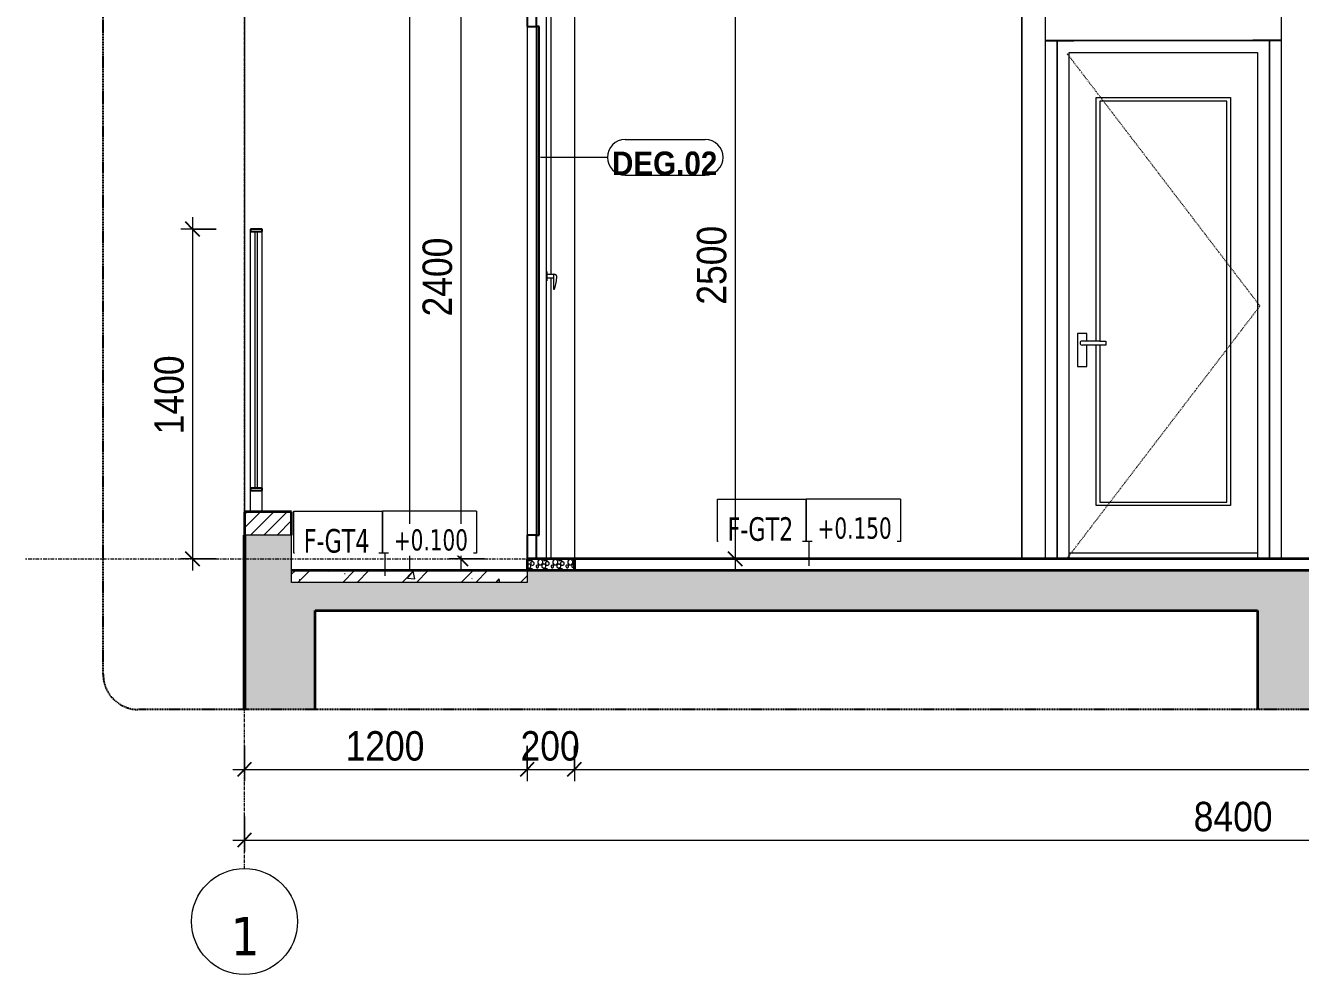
# Model space of a CAD drawing. Header units: millimetres. Extents: x 31157 to 224036, y 218 to 80529.
# Drawn here: x 47212 to 52624, y 435 to 4464 of the extents above; entities that cross this region are included whole.
import ezdxf

# ---------------------------------------------------------------- set-up
doc = ezdxf.new("R2010")
doc.units = ezdxf.units.MM
for name, pattern in [('Centre', [31.75, 6.35, -4.7625, 15.875, -4.7625]), ('Dash', [6, 3, -3]), ('Grid Line', [22.225, 12.7, -3.175, 3.175, -3.175]), ('Hidden', [7.14375, 4.7625, -2.38125])]:
    doc.linetypes.add(name, pattern=pattern)
for name, color, linetype, lineweight in [('0-4', 130, 'Continuous', 5), ('A-ANNO-DIMS', 211, 'Continuous', 9), ('A-ANNO-DIMS-50', 211, 'Continuous', 9), ('A-DETL-GENF', 92, 'Continuous', 18), ('A-DETL-GENF-4', 92, 'Hidden', 25), ('A-DETL-GENF-5', 9, 'Continuous', 18), ('A-DETL-GENF-HDLN-1', 7, 'Dash', 18), ('A-DETL-MEDM', 33, 'Continuous', 35), ('A-DETL-THIN', 151, 'Continuous', 18), ('A-DOOR', 31, 'Continuous', 18), ('A-DOOR-1', 7, 'Continuous', 18), ('A-DOOR-3', 90, 'Continuous', 25), ('A-DOOR-4', 31, 'Continuous', 25), ('A-DOOR-FRAM', 31, 'Continuous', 25), ('A-DOOR-FRAM-1', 31, 'Continuous', 18), ('A-DOOR-GLAZ', 31, 'Continuous', 25), ('A-DOOR-IDEN', 31, 'Continuous', 9), ('A-FLOR-FNSH-1', 250, 'Continuous', 35), ('A-FLOR-HRAL', 11, 'Continuous', 18), ('A-FLOR-HRAL-3', 11, 'Continuous', 25), ('A-FLOR-IDEN', 11, 'Continuous', 9), ('A-FLOR-LEVL-2', 51, 'Centre', 9), ('A-FLOR-PATT-1', 253, 'Continuous', 18), ('A-FLOR-PATT-2', 9, 'Continuous', 18), ('A-WALL', 113, 'Continuous', 18), ('A-WALL-5', 7, 'Continuous', 18), ('A-WALL-6', 250, 'Continuous', 35), ('A-WALL-PATT-2', 111, 'Continuous', 18), ('S-BEAM-1', 71, 'Continuous', 5), ('S-BEAM-3', 130, 'Continuous', 50), ('S-COLS-8', 7, 'Continuous', 18), ('S-GRID-1', 1, 'Grid Line', 9), ('S-GRID-IDEN', 1, 'Continuous', 9)]:
    doc.layers.add(name, color=color, linetype=linetype, lineweight=lineweight)
doc.styles.add('Arial_B_1', font='arialbd.ttf', dxfattribs={"width": 0.9, "height": 100})
doc.styles.add('Tahoma', font='tahoma.ttf', dxfattribs={"width": 0.8, "height": 100})
doc.styles.add('Tahoma_1', font='tahoma.ttf', dxfattribs={"width": 0.8, "height": 90})
doc.styles.add('Tahoma_B', font='tahomabd.ttf', dxfattribs={"height": 162.5})
doc.styles.add('UTM Avo', font='', dxfattribs={"width": 0.9, "height": 125})
doc.styles.get('UTM Avo').set_extended_font_data('UTM Avo')
doc.dimstyles.new('1_Dim_chi_tiet_2_5', dxfattribs={"dimscale": 304.8, "dimtxt": 124.912619, "dimasz": 0.19685, "dimexe": 0.164042, "dimexo": 0.0625, "dimgap": 0.016404, "dimtad": 1, "dimdec": 0, "dimrnd": 5, "dimzin": 0, "dimdsep": 46, "dimtxsty": 'UTM Avo', "dimblk1": 'OBLIQUE', "dimblk2": 'OBLIQUE', "dimsah": 1, "dimcen": 0.09, "dimdle": 0.164042, "dimazin": 0, "dimtfac": 1, "dimtdec": 4, "dimtix": 1, "dimtmove": 0, "dimatfit": 3, "dimfxl": 0.328084, "dimfxlon": 1, "dimtvp": 1, "dimtolj": 1, "dimtzin": 0, "dimarcsym": 2})
pattern_1 = [(50, (37692.33, 15875), (364.368, -31.878), [38.1, -419.1]), (355, (37692.33, 15875), (-70.486, 382.113), [30.48, -335.28]), (100.451, (37722.7, 15872.34), (293.885, 350.233), [32.38, -356.18]), (46.184, (37692.33, 15976.6), (542.158, -84.086), [57.15, -628.65]), (96.636, (37737.5, 15969.6), (474.805, 494.855), [48.57, -534.27]), (351.184, (37692.33, 15976.6), (474.81, 494.85), [45.72, -502.92]), (21, (37743.13, 15951.2), (303.2285, -204.5305), [38.1, -419.1]), (326, (37743.13, 15951.2), (123.604, 368.376), [30.48, -335.28]), (71.451, (37768.4, 15934.16), (426.834, 163.843), [32.38, -356.18]), (37.5, (37692.33, 15875), (6.1766, 169.1102), [3.353, -327.863, 3.353, -337.007, -336.55]), (37.5, (37692.33, 15875), (6.1766, 169.1102), [-671.576, 3.353, -333.197]), (7.5, (37692.33, 15875), (133.6389, 200.3615), [3.353, -190.703, 3.353, -320.243, -128.27]), (7.5, (37692.33, 15875), (133.6389, 200.3615), [-517.652, 3.353, -124.917]), (327.5, (37579.05, 15875), (271.1818, -11.4584), [3.353, -123.647, 3.353, -392.887, -525.78]), (327.5, (37579.05, 15875), (271.1818, -11.4584), [-523.24, 3.353, -522.427]), (317.5, (37528.25, 15875), (296.2585, 50.853), [3.353, -161.747, 3.353, -259.791, -373.38]), (317.5, (37528.25, 15875), (296.2585, 50.853), [-428.244, 3.353, -370.027]), (45, (37692.33, 15875), (-125.7236, 125.7236), []), (45, (37692.33, 16065.5), (-125.7236, 125.7236), [])]

# ---------------------------------------------------------------- blocks, each defined once
blk = doc.blocks.new('NCV_TKTC_KET CAU_rvt-2-TKCS_CĂN HỘ LOẠI 2 - MẶT CẮT 1')
at = {"layer": 'A-FLOR-PATT-1'}
h = blk.add_hatch(dxfattribs=at)
h.set_pattern_fill('FP_3', color=256, style=0, pattern_type=2)
h.set_pattern_definition(pattern_1)
h.paths.add_polyline_path([(33852.6, 2100), (34852.6, 2100), (34852.6, 2150), (33852.6, 2150), (33852.6, 2112.3)])
h = blk.add_hatch(dxfattribs=at)
h.set_pattern_fill('FP_3', color=256, style=0, pattern_type=2)
h.set_pattern_definition(pattern_1)
h.paths.add_polyline_path([(33852.6, 2100), (34852.6, 2100), (34852.6, 2150), (33852.6, 2150), (33852.6, 2112.3)])
at = {"layer": 'S-BEAM-1'}
blk.add_hatch(color=256, dxfattribs=at).paths.add_polyline_path([(33652.6, 1560), (33652.6, 1560), (33652.6, 1980)])
at = {"layer": 'A-FLOR-FNSH-1'}
blk.add_line((34852.6, 2150), (33852.6, 2150), dxfattribs=at)
at = {"layer": 'S-BEAM-3'}
for p, q in [((33652.6, 2300), (33652.6, 2100)), ((33652.6, 2100), (33652.6, 1560))]:
    blk.add_line(p, q, dxfattribs=at)
at = {"layer": 'S-COLS-8'}
for p, q in [((34352.6, 5330), (34352.6, 2150)), ((33652.6, 4950), (33652.6, 2400))]:
    blk.add_line(p, q, dxfattribs=at)
blk = doc.blocks.new('DOOR_CW_01 CANH MO-PANEL KINH - DIG_02-800x2200-CỬA NHÔM KÍNH-400864-TKCS_CĂN HỘ LOẠI 2 - MẶT CẮT 1')
at = {"layer": 'A-DOOR-3'}
blk.add_line((38052.564287, 4400), (37932.564287, 4400), dxfattribs=at)
blk = doc.blocks.new('DOOR_CW_01 CANH MO-PANEL KINH - DIW_01-900x2200-CỬA GỖ VÂN LAMINATE-553393-TKCS_CĂN HỘ LOẠI 2 - MẶT CẮT 1')
at = {"layer": 'A-DOOR-3'}
blk.add_line((37052.564287, 4400), (37172.564287, 4400), dxfattribs=at)
blk = doc.blocks.new('DOOR_CW_01 CANH MO-PANEL KINH - DIG_01-900x2200-CỬA NHÔM KÍNH-400860-TKCS_CĂN HỘ LOẠI 2 - MẶT CẮT 1')
at = {"layer": 'A-DETL-GENF-HDLN-1'}
for p, q in [((37962.6, 3273.5), (37142.6, 4347)), ((37142.6, 2200), (37962.6, 3273.5))]:
    blk.add_line(p, q, dxfattribs=at)
at = {"layer": 'A-DOOR-1'}
for p, q in [((38002.6, 4400), (37102.6, 4400)), ((37102.6, 4400), (37102.6, 2200)), ((38002.6, 2200), (38002.6, 4400)), ((37152.6, 2200), (37152.6, 4350)), ((37152.6, 4350), (37952.6, 4350)), ((37952.6, 4350), (37952.6, 2200)), ((37267.6, 3124.5), (37267.6, 4158)), ((37267.6, 4158), (37837.6, 4158)), ((37822.6, 4143), (37282.6, 4143)), ((37282.6, 4143), (37282.6, 3124.5)), ((37822.6, 2441), (37822.6, 4143)), ((37837.6, 4158), (37837.6, 2426)), ((37227.3, 3156), (37187.8, 3156)), ((37187.8, 3156), (37187.8, 3016)), ((37227.3, 3124.5), (37227.3, 3156)), ((37282.6, 3124.5), (37207.6, 3124.5)), ((37282.6, 3107.5), (37207.6, 3107.5)), ((37227.3, 3016), (37227.3, 3107.5)), ((37267.6, 2426), (37267.6, 3107.5)), ((37282.6, 3124.5), (37308.4, 3124.5)), ((37282.6, 3107.5), (37282.6, 2441)), ((37308.4, 3107.5), (37282.6, 3107.5)), ((37308.4, 3124.5), (37308.4, 3107.5)), ((37187.8, 3016), (37227.3, 3016)), ((37282.6, 2441), (37822.6, 2441)), ((37837.6, 2426), (37267.6, 2426)), ((37152.6, 2226), (37952.6, 2226))]:
    blk.add_line(p, q, dxfattribs=at)
for start, end in [(90, 180), (180, 270)]:
    blk.add_arc((37207.6, 3116), 8.5, start, end, dxfattribs=at)
blk = doc.blocks.new('NCV_TKTC_TANG 1_rvt-2-TKCS_CĂN HỘ LOẠI 2 - MẶT CẮT 1')
at = {"layer": 'A-FLOR-PATT-2'}
h = blk.add_hatch(dxfattribs=at)
h.set_pattern_fill('FP_4', color=256, style=0, pattern_type=2)
h.set_pattern_definition([(180, (37746.21, 15903.534), (-8e-15, -63.5), [6.012, -57.488]), (135, (37750.46, 15899.283), (-63.4996, 4e-15), [6.012, -83.79]), (90, (37750.46, 15893.27), (-63.5, 4e-15), [6.012, -57.488]), (45, (37746.21, 15889.02), (0, 63.4996), [6.012, -83.79]), (0, (37740.196, 15889.02), (0, 63.5), [6.012, -57.488]), (315, (37735.945, 15893.27), (63.4996, 0), [6.012, -83.79]), (270, (37735.945, 15899.28), (63.5, 4e-15), [6.012, -57.488]), (225, (37740.196, 15903.534), (4e-15, -63.4996), [6.012, -83.79]), (180, (37731.984, 15893.53), (-8e-15, -63.5), [6.892, -56.608]), (135, (37736.86, 15888.66), (-63.4996, 4e-15), [6.892, -82.91]), (90, (37736.86, 15881.77), (-63.5, 4e-15), [6.892, -56.608]), (45, (37731.984, 15876.894), (0, 63.4996), [6.892, -82.91]), (0, (37725.09, 15876.894), (0, 63.5), [6.892, -56.608]), (315, (37720.22, 15881.77), (63.4996, 0), [6.892, -82.91]), (270, (37720.22, 15888.66), (63.5, 4e-15), [6.892, -56.608]), (225, (37725.09, 15893.533), (4e-15, -63.4996), [6.892, -82.91]), (180, (37703.076, 15888.96), (-8e-15, -63.5), [4.546, -58.954]), (135, (37706.29, 15885.746), (-63.4996, 4e-15), [4.546, -85.257]), (90, (37706.29, 15881.2), (-63.5, 4e-15), [4.546, -58.954]), (45, (37703.076, 15877.986), (0, 63.4996), [4.546, -85.257]), (0, (37698.53, 15877.986), (0, 63.5), [4.546, -58.954]), (315, (37695.316, 15881.2), (63.4996, 0), [4.546, -85.257]), (270, (37695.316, 15885.746), (63.5, 4e-15), [4.546, -58.954]), (225, (37698.53, 15888.96), (4e-15, -63.4996), [4.546, -85.257]), (90, (37724.526, 15896.805), (-63.5, 4e-15), [9.093, -54.407]), (45, (37718.096, 15890.375), (0, 63.4996), [9.093, -80.71]), (0, (37709, 15890.375), (0, 63.5), [9.093, -54.407]), (315, (37702.574, 15896.805), (63.4996, 0), [9.093, -80.71]), (270, (37702.574, 15905.9), (63.5, 4e-15), [9.093, -54.407]), (225, (37709.003, 15912.327), (4e-15, -63.4996), [9.093, -80.71]), (180, (37718.096, 15912.33), (-8e-15, -63.5), [9.093, -54.407]), (135, (37724.526, 15905.9), (-63.4996, 4e-15), [9.093, -80.71]), (90, (37749.22, 15917.626), (-63.5, 4e-15), [11.586, -51.914]), (45, (37741.03, 15909.433), (0, 63.4996), [11.586, -78.217]), (0, (37729.44, 15909.43), (0, 63.5), [11.586, -51.914]), (315, (37721.25, 15917.626), (63.4996, 0), [11.586, -78.217]), (270, (37721.25, 15929.21), (63.5, 4e-15), [11.586, -51.914]), (225, (37729.443, 15937.404), (4e-15, -63.4996), [11.586, -78.217]), (180, (37741.03, 15937.404), (-8e-15, -63.5), [11.586, -51.914]), (135, (37749.22, 15929.21), (-63.4996, 4e-15), [11.586, -78.217]), (90, (37710.63, 15921.15), (-63.5, 4e-15), [6.013, -57.487]), (45, (37706.377, 15916.9), (0, 63.4996), [6.013, -83.79]), (0, (37700.364, 15916.9), (0, 63.5), [6.013, -57.487]), (315, (37696.11, 15921.15), (63.4996, 0), [6.013, -83.79]), (270, (37696.11, 15927.16), (63.5, 4e-15), [6.013, -57.487]), (225, (37700.364, 15931.415), (4e-15, -63.4996), [6.013, -83.79]), (180, (37706.38, 15931.415), (-8e-15, -63.5), [6.013, -57.487]), (135, (37710.63, 15927.163), (-63.4996, 4e-15), [6.013, -83.79])])
h.paths.add_polyline_path([(34932.6, 2150), (35052.6, 2150), (35052.6, 2200), (34852.6, 2200), (34852.6, 2150), (34892.6, 2150)])
at = {"layer": 'A-FLOR-FNSH-1'}
for p, q in [((35052.6, 2200), (34852.6, 2200)), ((34852.6, 2200), (34852.6, 2150)), ((41852.6, 2200), (35052.6, 2200)), ((35052.6, 2200), (35052.6, 2150)), ((35052.6, 2150), (35052.6, 2200)), ((34852.6, 2150), (33852.6, 2150))]:
    blk.add_line(p, q, dxfattribs=at)
at = {"layer": 'A-WALL-5'}
for p, q in [((36952.6, 2200), (36952.6, 4700)), ((37102.6, 2300), (37102.6, 4400)), ((37102.6, 4400), (38002.6, 4400)), ((38002.6, 4400), (38002.6, 2300)), ((37102.6, 2200), (37102.6, 2300)), ((38002.6, 2300), (38002.6, 2200))]:
    blk.add_line(p, q, dxfattribs=at)
at = {"layer": 'S-COLS-8'}
for p, q in [((36952.6, 4700), (36952.6, 2200)), ((37052.6, 2200), (37052.6, 4700)), ((38052.6, 4700), (38052.6, 2200))]:
    blk.add_line(p, q, dxfattribs=at)
at = {"layer": 'A-DOOR'}
for name in ['DOOR_CW_01 CANH MO-PANEL KINH - DIW_01-900x2200-CỬA GỖ VÂN LAMINATE-553393-TKCS_CĂN HỘ LOẠI 2 - MẶT CẮT 1', 'DOOR_CW_01 CANH MO-PANEL KINH - DIG_01-900x2200-CỬA NHÔM KÍNH-400860-TKCS_CĂN HỘ LOẠI 2 - MẶT CẮT 1', 'DOOR_CW_01 CANH MO-PANEL KINH - DIG_02-800x2200-CỬA NHÔM KÍNH-400864-TKCS_CĂN HỘ LOẠI 2 - MẶT CẮT 1']:
    blk.add_blockref(name, (0, 0), dxfattribs=at)
blk = doc.blocks.new('Railing - 50 x 10mm-1251315-TKCS_CĂN HỘ LOẠI 2 - MẶT CẮT 1')
at = {"layer": 'A-FLOR-HRAL'}
for p, q in [((33677.564287, 2500), (33677.564287, 3590)), ((33727.564287, 2500), (33727.564287, 3590)), ((33677.564287, 2400), (33677.564287, 2490)), ((33727.564287, 2400), (33727.564287, 2490))]:
    blk.add_line(p, q, dxfattribs=at)
blk = doc.blocks.new('Railing - 10mm-1251313-TKCS_CĂN HỘ LOẠI 2 - MẶT CẮT 1')
at = {"layer": 'A-FLOR-HRAL'}
for p, q in [((33697.564287, 2500), (33697.564287, 3590)), ((33707.564287, 2500), (33707.564287, 3590))]:
    blk.add_line(p, q, dxfattribs=at)
blk = doc.blocks.new('Railing - Railing-1598235-TKCS_CĂN HỘ LOẠI 2 - MẶT CẮT 1')
at = {"layer": 'A-FLOR-HRAL-3'}
for p, q in [((33727.564287, 3600), (33677.564287, 3600)), ((33677.564287, 3600), (33677.564287, 3590)), ((33677.564287, 3590), (33727.564287, 3590)), ((33727.564287, 3590), (33727.564287, 3600)), ((33727.564287, 2500), (33677.564287, 2500)), ((33677.564287, 2500), (33677.564287, 2490)), ((33677.564287, 2490), (33727.564287, 2490)), ((33727.564287, 2490), (33727.564287, 2500))]:
    blk.add_line(p, q, dxfattribs=at)
for name in ['Railing - 50 x 10mm-1251315-TKCS_CĂN HỘ LOẠI 2 - MẶT CẮT 1', 'Railing - 10mm-1251313-TKCS_CĂN HỘ LOẠI 2 - MẶT CẮT 1']:
    blk.add_blockref(name, (0, 0))
blk = doc.blocks.new('DEG_02-DEG_03 - DEG_02-2500x2400mm-CỬA ĐI 02 CÁNH TRƯỢT-625766-TKCS_CĂN HỘ LOẠI 2 - MẶT CẮT 1')
at = {"layer": 'A-DOOR'}
for p, q in [((34932.6, 4560), (34932.6, 2200)), ((34852.6, 4460), (34852.6, 2300)), ((34935.6, 3420), (34932.6, 3420)), ((34935.6, 3420), (34935.6, 3400)), ((34932.6, 3380), (34935.6, 3380)), ((34965.6, 3407), (34935.6, 3407)), ((34935.6, 3400), (34935.6, 3380)), ((34935.6, 3393), (34965.6, 3393)), ((34965.6, 3399.2), (34965.6, 3408.3)), ((34965.6, 3345.2), (34965.6, 3399.2)), ((34965.6, 3343.7), (34965.6, 3345.2)), ((34965.6, 3345.2), (34965.6, 3343.7))]:
    blk.add_line(p, q, dxfattribs=at)
at = {"layer": 'A-DOOR', "flags": 128}
for points in [[(34965.6, 3408.7), (34965.6, 3408.7), (34965.7, 3408.7), (34965.7, 3408.7), (34965.8, 3408.7), (34965.9, 3408.7), (34965.9, 3408.7), (34966, 3408.7), (34966, 3408.7), (34966.1, 3408.7), (34966.1, 3408.7), (34966.2, 3408.7), (34966.3, 3408.7), (34966.3, 3408.7), (34966.4, 3408.7), (34966.4, 3408.7), (34966.5, 3408.7), (34966.5, 3408.7), (34966.6, 3408.7), (34966.6, 3408.7), (34966.6, 3408.7), (34966.7, 3408.7), (34966.7, 3408.7), (34966.8, 3408.7), (34966.8, 3408.7), (34966.8, 3408.7), (34966.9, 3408.7), (34966.9, 3408.7), (34966.9, 3408.7), (34966.9, 3408.7), (34967, 3408.7), (34967, 3408.7), (34967, 3408.7), (34967, 3408.7), (34967, 3408.7), (34967, 3408.7), (34967.1, 3408.7), (34967.1, 3408.7), (34967.1, 3408.7), (34967.1, 3408.7)], [(34967.1, 3408.7), (34967.1, 3408.7), (34967.1, 3408.7), (34967.1, 3408.7), (34967, 3408.7), (34967, 3408.7), (34967, 3408.7), (34967, 3408.7), (34967, 3408.7), (34967, 3408.7), (34966.9, 3408.7), (34966.9, 3408.7), (34966.9, 3408.7), (34966.9, 3408.7), (34966.8, 3408.7), (34966.8, 3408.7), (34966.8, 3408.7), (34966.7, 3408.7), (34966.7, 3408.7), (34966.7, 3408.7), (34966.6, 3408.7), (34966.6, 3408.7), (34966.5, 3408.7), (34966.5, 3408.7), (34966.4, 3408.7), (34966.4, 3408.7), (34966.3, 3408.7), (34966.3, 3408.7), (34966.2, 3408.7), (34966.2, 3408.7), (34966.1, 3408.7), (34966.1, 3408.7), (34966, 3408.7), (34965.9, 3408.7), (34965.9, 3408.7), (34965.8, 3408.7), (34965.8, 3408.7), (34965.7, 3408.7), (34965.6, 3408.7), (34965.6, 3408.7), (34965.6, 3408.7)], [(34967.1, 3408.7), (34967.4, 3408.7), (34967.8, 3408.6), (34968.2, 3408.6), (34968.6, 3408.5), (34968.9, 3408.5), (34969.3, 3408.4), (34969.7, 3408.3), (34970, 3408.2), (34970.4, 3408.1), (34970.7, 3407.9), (34971.1, 3407.8), (34971.4, 3407.6), (34971.8, 3407.4), (34972.1, 3407.2), (34972.4, 3407), (34972.7, 3406.8), (34973, 3406.6), (34973.3, 3406.3), (34973.6, 3406.1), (34973.8, 3405.8), (34974.1, 3405.5), (34974.3, 3405.2), (34974.6, 3404.9), (34974.8, 3404.6), (34975, 3404.3), (34975.2, 3404), (34975.4, 3403.7), (34975.6, 3403.3), (34975.7, 3403), (34975.9, 3402.6), (34976, 3402.3), (34976.1, 3401.9), (34976.2, 3401.6), (34976.3, 3401.2), (34976.4, 3400.8), (34976.4, 3400.4), (34976.5, 3400.1), (34976.5, 3399.7), (34976.5, 3399.3), (34976.5, 3399.2)], [(34976.5, 3399.2), (34976.4, 3392.6), (34976, 3386), (34975.3, 3379.5), (34974.4, 3373), (34973.2, 3366.5), (34971.8, 3360.1), (34970.1, 3353.7), (34968.2, 3347.4), (34967.4, 3345.2)], [(34967.4, 3345.2), (34967.4, 3345.1), (34967.3, 3345), (34967.3, 3345), (34967.3, 3344.9), (34967.2, 3344.8), (34967.2, 3344.7), (34967.1, 3344.6), (34967.1, 3344.6), (34967, 3344.5), (34966.9, 3344.4), (34966.9, 3344.3), (34966.8, 3344.3), (34966.7, 3344.2), (34966.7, 3344.2), (34966.6, 3344.1), (34966.5, 3344), (34966.4, 3344), (34966.4, 3343.9), (34966.3, 3343.9), (34966.2, 3343.9), (34966.1, 3343.8), (34966, 3343.8), (34965.9, 3343.8), (34965.8, 3343.7), (34965.7, 3343.7), (34965.7, 3343.7), (34965.6, 3343.7)]]:
    blk.add_lwpolyline(points, dxfattribs=at)
at = {"layer": 'A-DOOR-4'}
for p, q in [((34892.6, 4560), (34852.6, 4560)), ((34852.6, 4560), (34852.6, 4460)), ((34892.6, 4460), (34892.6, 4560)), ((34852.6, 4460), (34892.6, 4460)), ((34892.6, 2300), (34852.6, 2300)), ((34852.6, 2300), (34852.6, 2200)), ((34892.6, 2200), (34892.6, 2300)), ((34852.6, 2200), (34892.6, 2200))]:
    blk.add_line(p, q, dxfattribs=at)
at = {"layer": 'A-DOOR-FRAM'}
for p, q in [((34952.6, 4600), (34852.6, 4600)), ((34852.6, 4600), (34852.6, 4560)), ((34852.6, 4560), (34952.6, 4560)), ((34952.6, 4560), (34952.6, 4600))]:
    blk.add_line(p, q, dxfattribs=at)
at = {"layer": 'A-DOOR-FRAM-1'}
for p, q in [((34952.6, 4560), (34952.6, 3407)), ((34952.6, 3393.1), (34952.6, 2200))]:
    blk.add_line(p, q, dxfattribs=at)
at = {"layer": 'A-DOOR-GLAZ'}
for p, q in [((34902.6, 4460), (34892.6, 4460)), ((34892.6, 4460), (34892.6, 2300)), ((34902.6, 2300), (34902.6, 4460)), ((34892.6, 2300), (34902.6, 2300))]:
    blk.add_line(p, q, dxfattribs=at)
blk = doc.blocks.new('BORDER VIEW - BORDER VIEW-3688247-TKCS_CĂN HỘ LOẠI 2 - MẶT CẮT 1')
at = {"layer": 'A-DETL-GENF-4'}
for p, q in [((33052.6, 1710), (33052.6, 5964.5)), ((43050.4, 1560), (33202.6, 1560))]:
    blk.add_line(p, q, dxfattribs=at)
blk.add_arc((33202.6, 1710), 150, 180, 270, dxfattribs=at)
blk = doc.blocks.new('Grid - M_Grid Head - Circle-353313-TKCS_CĂN HỘ LOẠI 2 - MẶT CẮT 1')
at = {"layer": 'S-GRID-IDEN'}
blk.add_circle((33652.6, 660.2), 225, dxfattribs=at)
blk = doc.blocks.new('DIMBLOCK56-TKCS_CĂN HỘ LOẠI 2 - MẶT CẮT 1')
at = {"layer": 'A-ANNO-DIMS-50'}
for p, q in [((48141.9, 1406), (48141.9, 1256)), ((48141.9, 1306), (48141.9, 1406)), ((49341.9, 1406), (49341.9, 1256)), ((49341.9, 1306), (49341.9, 1406)), ((48091.9, 1306), (49341.9, 1306))]:
    blk.add_line(p, q, dxfattribs=at)
at = {"layer": 'A-ANNO-DIMS-50', "lineweight": 25}
for p, q in [((48141.9, 1306), (48111.9, 1276)), ((48141.9, 1306), (48171.9, 1336)), ((49341.9, 1306), (49311.9, 1276)), ((49341.9, 1306), (49371.9, 1336))]:
    blk.add_line(p, q, dxfattribs=at)
at = {"layer": 'A-ANNO-DIMS-50', "color": 0, "insert": (48570.7, 1468.3), "char_height": 125, "width": 410.824, "attachment_point": 1, "line_spacing_factor": 1.110334, "style": 'UTM Avo'}
blk.add_mtext('1200', dxfattribs=at)
blk = doc.blocks.new('_Oblique')
at = {"color": 0, "linetype": 'ByBlock', "lineweight": -2}
blk.add_line((-0.5, -0.5), (0.5, 0.5), dxfattribs=at)
blk = doc.blocks.new('DIMBLOCK57-TKCS_CĂN HỘ LOẠI 2 - MẶT CẮT 1')
at = {"layer": 'A-ANNO-DIMS-50'}
for p, q in [((49341.9, 1406), (49341.9, 1256)), ((49341.9, 1306), (49341.9, 1406)), ((49541.9, 1406), (49541.9, 1256)), ((49541.9, 1306), (49541.9, 1406)), ((49341.9, 1306), (49541.9, 1306))]:
    blk.add_line(p, q, dxfattribs=at)
at = {"layer": 'A-ANNO-DIMS-50', "lineweight": 25}
for p, q in [((49341.9, 1306), (49311.9, 1276)), ((49341.9, 1306), (49371.9, 1336)), ((49541.9, 1306), (49511.9, 1276)), ((49541.9, 1306), (49571.9, 1336))]:
    blk.add_line(p, q, dxfattribs=at)
at = {"layer": 'A-ANNO-DIMS-50', "color": 0, "insert": (49313.5, 1468.3), "char_height": 125, "width": 308.118, "attachment_point": 1, "line_spacing_factor": 1.110334, "style": 'UTM Avo'}
blk.add_mtext('200', dxfattribs=at)
blk = doc.blocks.new('DIMBLOCK58-TKCS_CĂN HỘ LOẠI 2 - MẶT CẮT 1')
at = {"layer": 'A-ANNO-DIMS-50'}
for p, q in [((49541.9, 1406), (49541.9, 1256)), ((49541.9, 1306), (49541.9, 1406)), ((56341.9, 1406), (56341.9, 1256)), ((56341.9, 1306), (56341.9, 1406)), ((49541.9, 1306), (56341.9, 1306))]:
    blk.add_line(p, q, dxfattribs=at)
at = {"layer": 'A-ANNO-DIMS-50', "lineweight": 25}
for p, q in [((49541.9, 1306), (49511.9, 1276)), ((49541.9, 1306), (49571.9, 1336)), ((56341.9, 1306), (56311.9, 1276)), ((56341.9, 1306), (56371.9, 1336))]:
    blk.add_line(p, q, dxfattribs=at)
at = {"layer": 'A-ANNO-DIMS-50', "color": 0, "insert": (52770.7, 1468.3), "char_height": 125, "width": 410.824, "attachment_point": 1, "line_spacing_factor": 1.110334, "style": 'UTM Avo'}
blk.add_mtext('6800', dxfattribs=at)
blk = doc.blocks.new('DIMBLOCK61-TKCS_CĂN HỘ LOẠI 2 - MẶT CẮT 1')
at = {"layer": 'A-ANNO-DIMS-50'}
for p, q in [((48141.9, 1106), (48141.9, 956)), ((48141.9, 1006), (48141.9, 1106)), ((56541.9, 1106), (56541.9, 956)), ((56541.9, 1006), (56541.9, 1106)), ((48091.9, 1006), (56591.9, 1006))]:
    blk.add_line(p, q, dxfattribs=at)
at = {"layer": 'A-ANNO-DIMS-50', "lineweight": 25}
for p, q in [((48141.9, 1006), (48171.9, 1036)), ((56541.9, 1006), (56571.9, 1036)), ((48141.9, 1006), (48111.9, 976)), ((56541.9, 1006), (56511.9, 976))]:
    blk.add_line(p, q, dxfattribs=at)
at = {"layer": 'A-ANNO-DIMS-50', "color": 0, "insert": (52170.7, 1168.3), "char_height": 125, "width": 410.824, "attachment_point": 1, "line_spacing_factor": 1.110334, "style": 'UTM Avo'}
blk.add_mtext('8400', dxfattribs=at)
blk = doc.blocks.new('DIMBLOCK62-TKCS_CĂN HỘ LOẠI 2 - MẶT CẮT 1')
at = {"layer": 'A-ANNO-DIMS-50', "lineweight": 25}
for p, q in [((47921.3, 3600), (47891.3, 3630)), ((47921.3, 3600), (47951.3, 3570)), ((47921.3, 2200), (47891.3, 2230)), ((47921.3, 2200), (47951.3, 2170))]:
    blk.add_line(p, q, dxfattribs=at)
at = {"layer": 'A-ANNO-DIMS-50'}
for p, q in [((47921.3, 3650), (47921.3, 2150)), ((48021.3, 3600), (47871.3, 3600)), ((47921.3, 3600), (48021.3, 3600)), ((48021.3, 2200), (47871.3, 2200)), ((47921.3, 2200), (48021.3, 2200))]:
    blk.add_line(p, q, dxfattribs=at)
at = {"layer": 'A-ANNO-DIMS-50', "color": 0, "insert": (47758.9, 2728.8), "char_height": 125, "width": 410.824, "attachment_point": 1, "rotation": 90, "line_spacing_factor": 1.110334, "style": 'UTM Avo'}
blk.add_mtext('1400', dxfattribs=at)
blk = doc.blocks.new('DIMBLOCK63-TKCS_CĂN HỘ LOẠI 2 - MẶT CẮT 1')
at = {"layer": 'A-ANNO-DIMS-50', "lineweight": 25}
for p, q in [((49059.9, 4600), (49029.9, 4630)), ((49059.9, 4600), (49089.9, 4570)), ((49059.9, 2200), (49029.9, 2230)), ((49059.9, 2200), (49089.9, 2170))]:
    blk.add_line(p, q, dxfattribs=at)
at = {"layer": 'A-ANNO-DIMS-50'}
for p, q in [((49059.9, 4650), (49059.9, 2150)), ((49159.9, 4600), (49009.9, 4600)), ((49059.9, 4600), (49159.9, 4600)), ((49159.9, 2200), (49009.9, 2200)), ((49059.9, 2200), (49159.9, 2200))]:
    blk.add_line(p, q, dxfattribs=at)
at = {"layer": 'A-ANNO-DIMS-50', "color": 0, "insert": (48897.5, 3228.8), "char_height": 125, "width": 410.824, "attachment_point": 1, "rotation": 90, "line_spacing_factor": 1.110334, "style": 'UTM Avo'}
blk.add_mtext('2400', dxfattribs=at)
blk = doc.blocks.new('STN_Door Tag - STN_Door Tag-1788670-TKCS_CĂN HỘ LOẠI 2 - MẶT CẮT 1')
at = {"layer": 'A-DOOR-IDEN'}
for p, q in [((35268.4, 3979.7), (35608.4, 3979.7)), ((35268.4, 3828.7), (35608.4, 3828.7))]:
    blk.add_line(p, q, dxfattribs=at)
for centre, start, end in [((35268.4, 3904.2), 90, 270), ((35608.4, 3904.2), 270, 90)]:
    blk.add_arc(centre, 75.5, start, end, dxfattribs=at)
blk = doc.blocks.new('TAG SAN - TTG - TAG FFL-4075299-TKCS_CĂN HỘ LOẠI 2 - MẶT CẮT 1')
at = {"layer": 'A-FLOR-IDEN'}
for p, q in [((40719.6, 2302), (40719.6, 2480.7)), ((40719.6, 2480.7), (41095.6, 2480.7)), ((41095.6, 2480.7), (41095.6, 2302)), ((41495.6, 2480.7), (41095.6, 2480.7)), ((41095.6, 2302), (41095.6, 2480.7)), ((41495.6, 2480.7), (41495.6, 2302)), ((41095.6, 2302), (40719.6, 2302)), ((41495.6, 2302), (41095.6, 2302))]:
    blk.add_line(p, q, dxfattribs=at)
blk = doc.blocks.new('DIMBLOCK65-TKCS_CĂN HỘ LOẠI 2 - MẶT CẮT 1')
at = {"layer": 'A-ANNO-DIMS-50', "lineweight": 25}
for p, q in [((50224.2, 4700), (50194.2, 4730)), ((50224.2, 4700), (50254.2, 4670)), ((50224.2, 2200), (50194.2, 2230)), ((50224.2, 2200), (50254.2, 2170))]:
    blk.add_line(p, q, dxfattribs=at)
at = {"layer": 'A-ANNO-DIMS-50'}
for p, q in [((50324.2, 4700), (50174.2, 4700)), ((50224.2, 4700), (50224.2, 2150)), ((50224.2, 4700), (50324.2, 4700)), ((50324.2, 2200), (50174.2, 2200)), ((50224.2, 2200), (50324.2, 2200))]:
    blk.add_line(p, q, dxfattribs=at)
at = {"layer": 'A-ANNO-DIMS-50', "color": 0, "insert": (50061.8, 3278.8), "char_height": 125, "width": 410.824, "attachment_point": 1, "rotation": 90, "line_spacing_factor": 1.110334, "style": 'UTM Avo'}
blk.add_mtext('2500', dxfattribs=at)

msp = doc.modelspace()

# ---------------------------------------------------------------- hatches: boundary and pattern name
at = {"layer": 'A-DETL-GENF-5'}
h = msp.add_hatch(dxfattribs=at)
h.set_pattern_fill('FP_3', color=256, style=0, pattern_type=2)
h.set_pattern_definition([(50, (52181.63, 15875), (364.368, -31.8783), [38.1, -419.1]), (355, (52181.63, 15875), (-70.486, 382.113), [30.48, -335.28]), (100.451, (52212, 15872.34), (293.885, 350.233), [32.38, -356.18]), (46.184, (52181.63, 15976.6), (542.158, -84.086), [57.15, -628.65]), (96.636, (52226.8, 15969.6), (474.805, 494.855), [48.57, -534.27]), (351.184, (52181.63, 15976.6), (474.81, 494.85), [45.72, -502.92]), (21, (52232.43, 15951.2), (303.2285, -204.5305), [38.1, -419.1]), (326, (52232.43, 15951.2), (123.604, 368.376), [30.48, -335.28]), (71.451, (52257.7, 15934.16), (426.834, 163.843), [32.38, -356.18]), (37.5, (52181.63, 15875), (6.1766, 169.1102), [3.353, -327.863, 3.353, -337.007, -336.55]), (37.5, (52181.63, 15875), (6.1766, 169.1102), [-671.576, 3.353, -333.197]), (7.5, (52181.63, 15875), (133.6389, 200.3615), [3.353, -190.703, 3.353, -320.243, -128.27]), (7.5, (52181.63, 15875), (133.6389, 200.3615), [-517.652, 3.353, -124.917]), (327.5, (52068.35, 15875), (271.1818, -11.4584), [3.353, -123.647, 3.353, -392.887, -525.78]), (327.5, (52068.35, 15875), (271.1818, -11.4584), [-523.24, 3.353, -522.427]), (317.5, (52017.55, 15875), (296.2585, 50.853), [3.353, -161.747, 3.353, -259.791, -373.38]), (317.5, (52017.55, 15875), (296.2585, 50.853), [-428.244, 3.353, -370.027]), (45, (52181.63, 15875), (-125.7236, 125.7236), []), (45, (52181.63, 16065.5), (-125.7236, 125.7236), [])])
h.paths.add_polyline_path([(48141.9, 1560), (48441.9, 1560), (48441.9, 1980), (52441.9, 1980), (52441.9, 1560), (52741.9, 1560), (52741.9, 1980), (56341.9, 1980), (56341.9, 1700), (56541.9, 1700), (56541.9, 1960), (57689.7, 1960), (57689.7, 2130), (56541.9, 2130), (56541.9, 2150), (49341.9, 2150), (49341.9, 2100), (48341.9, 2100), (48341.9, 2300), (48141.9, 2300), (48141.9, 1980)])
at = {"layer": 'A-WALL-PATT-2'}
h = msp.add_hatch(dxfattribs=at)
h.set_pattern_fill('FP_8', color=256, style=0, pattern_type=2)
h.set_pattern_definition([(45, (52181.633, 15875), (-28.28427, 28.28427), [])])
h.paths.add_polyline_path([(48141.9, 2150), (48141.9, 2150), (48141.9, 2300), (48341.9, 2300), (48341.9, 2400), (48141.9, 2400), (48141.9, 2300)])

# ---------------------------------------------------------------- linework, layer by layer
at = {"layer": 'A-DETL-MEDM'}
for p, q in [((48141.9, 2300), (48141.9, 1560)), ((56541.9, 2150), (49341.9, 2150)), ((48441.9, 1560), (48441.9, 1980)), ((48441.9, 1980), (52441.9, 1980)), ((52441.9, 1980), (52441.9, 1560))]:
    msp.add_line(p, q, dxfattribs=at)
at = {"layer": 'A-DETL-THIN'}
for p, q in [((48341.9, 2300), (48141.9, 2300)), ((48341.9, 2100), (48341.9, 2300)), ((49341.9, 2150), (49341.9, 2100)), ((49341.9, 2100), (48341.9, 2100))]:
    msp.add_line(p, q, dxfattribs=at)
at = {"layer": 'A-DOOR-IDEN'}
msp.add_line((49397.5, 3904.7), (49682.2, 3904.7), dxfattribs=at)
at = {"layer": 'A-FLOR-IDEN'}
for p, q in [((50538, 2170.4), (50538, 2273.8)), ((48739.2, 2127.4), (48739.2, 2223.6))]:
    msp.add_line(p, q, dxfattribs=at)
at = {"layer": 'A-FLOR-LEVL-2'}
msp.add_line((47212.2, 2200), (58402.4, 2200), dxfattribs=at)
at = {"layer": 'A-WALL'}
msp.add_line((49541.9, 4600), (49541.9, 2200), dxfattribs=at)
at = {"layer": 'A-WALL-6'}
for p, q in [((48341.9, 2400), (48141.9, 2400)), ((48141.9, 2400), (48141.9, 2150)), ((48341.9, 2300), (48341.9, 2400)), ((49541.9, 2200), (49341.9, 2200)), ((49341.9, 2200), (49341.9, 2150)), ((49541.9, 2150), (49541.9, 2200))]:
    msp.add_line(p, q, dxfattribs=at)
at = {"layer": 'S-GRID-1'}
for p, q in [((48141.9, 2135.2), (48141.9, 5596.2)), ((48141.9, 885.2), (48141.9, 2135.2))]:
    msp.add_line(p, q, dxfattribs=at)

# ---------------------------------------------------------------- block references
at = {"layer": '0-4'}
for name in ['NCV_TKTC_KET CAU_rvt-2-TKCS_CĂN HỘ LOẠI 2 - MẶT CẮT 1', 'NCV_TKTC_TANG 1_rvt-2-TKCS_CĂN HỘ LOẠI 2 - MẶT CẮT 1']:
    msp.add_blockref(name, (14489.3, 0), dxfattribs=at)
at = {"layer": 'A-DETL-GENF'}
msp.add_blockref('BORDER VIEW - BORDER VIEW-3688247-TKCS_CĂN HỘ LOẠI 2 - MẶT CẮT 1', (14489.3, 0), dxfattribs=at)
at = {"layer": 'A-DOOR'}
msp.add_blockref('DEG_02-DEG_03 - DEG_02-2500x2400mm-CỬA ĐI 02 CÁNH TRƯỢT-625766-TKCS_CĂN HỘ LOẠI 2 - MẶT CẮT 1', (14489.3, 0), dxfattribs=at)
at = {"layer": 'A-DOOR-IDEN'}
msp.add_blockref('STN_Door Tag - STN_Door Tag-1788670-TKCS_CĂN HỘ LOẠI 2 - MẶT CẮT 1', (14489.3, 0), dxfattribs=at)
at = {"layer": 'A-FLOR-HRAL'}
msp.add_blockref('Railing - Railing-1598235-TKCS_CĂN HỘ LOẠI 2 - MẶT CẮT 1', (14489.3, 0), dxfattribs=at)
at = {"layer": 'A-FLOR-IDEN'}
for p in [(9430.4, -28.1), (7631.6, -78.3)]:
    msp.add_blockref('TAG SAN - TTG - TAG FFL-4075299-TKCS_CĂN HỘ LOẠI 2 - MẶT CẮT 1', p, dxfattribs=at)
at = {"layer": 'S-GRID-IDEN'}
msp.add_blockref('Grid - M_Grid Head - Circle-353313-TKCS_CĂN HỘ LOẠI 2 - MẶT CẮT 1', (14489.3, 0), dxfattribs=at)

# ---------------------------------------------------------------- texts
at = {"layer": 'A-DOOR-IDEN', "insert": (49925.1, 3878.3), "char_height": 100, "width": 458.55, "attachment_point": 5, "line_spacing_factor": 0.936439, "style": 'Arial_B_1'}
msp.add_mtext('\\pt2.25,4.5,6.75,9,11.25,13.5,15.75,18,20.25,22.5,24.75,27,29.25,31.5,33.75,36,38.25,40.5,42.75,45,47.25,49.5,51.75,54,56.25,58.5,60.75,63,65.25,67.5,69.75,72;DEG.02', dxfattribs=at)

# ---------------------------------------------------------------- dimensions: what is measured, and where the dimension line sits
at = {"layer": 'A-ANNO-DIMS'}
for base, p1, p2, override, picture, middle in [((49059.9, 2200), (49159.9, 4600), (49159.9, 2200), {"dimpost": '<>', "dimfxl": 2400}, 'DIMBLOCK63-TKCS_CĂN HỘ LOẠI 2 - MẶT CẮT 1', (48990.2, 3400)), ((47921.3, 2200), (48021.3, 3600), (48021.3, 2200), {"dimpost": '<>', "dimfxl": 1400}, 'DIMBLOCK62-TKCS_CĂN HỘ LOẠI 2 - MẶT CẮT 1', (47851.6, 2900))]:
    dim = msp.add_linear_dim(base=base, p1=p1, p2=p2, angle=90, dimstyle='1_Dim_chi_tiet_2_5', override=override, dxfattribs=at)
    dim.commit()
    dim.dimension.update_dxf_attribs({"geometry": picture, "text_midpoint": middle})
for base, p1, p2, override, picture, middle in [((49341.9, 1306), (48141.9, 1406), (49341.9, 1406), {"dimpost": '<>', "dimfxl": 1200}, 'DIMBLOCK56-TKCS_CĂN HỘ LOẠI 2 - MẶT CẮT 1', (48741.9, 1375.6)), ((49541.9, 1306), (49341.9, 1406), (49541.9, 1406), {"dimpost": '<>', "dimfxl": 200}, 'DIMBLOCK57-TKCS_CĂN HỘ LOẠI 2 - MẶT CẮT 1', (49441.9, 1375.6)), ((56341.9, 1306), (49541.9, 1406), (56341.9, 1406), {"dimpost": '<>', "dimfxl": 6800.071331}, 'DIMBLOCK58-TKCS_CĂN HỘ LOẠI 2 - MẶT CẮT 1', (52941.9, 1375.6)), ((56541.9, 1006), (48141.9, 1106), (56541.9, 1106), {"dimpost": '<>', "dimfxl": 8400.071331}, 'DIMBLOCK61-TKCS_CĂN HỘ LOẠI 2 - MẶT CẮT 1', (52341.9, 1075.6))]:
    dim = msp.add_linear_dim(base=base, p1=p1, p2=p2, dimstyle='1_Dim_chi_tiet_2_5', override=override, dxfattribs=at)
    dim.commit()
    dim.dimension.update_dxf_attribs({"geometry": picture, "text_midpoint": middle})

# ---------------------------------------------------------------- next in the draw order: texts
at = {"layer": 'A-FLOR-IDEN', "attachment_point": 5, "line_spacing_factor": 0.996129, "bg_fill": 3, "box_fill_scale": 1.25, "bg_fill_color": 256, "bg_fill_true_color": 13158600, "bg_fill_transparency": 0}
for s, insert, char_height, width, style in [('\\pt4,8,12,16,20,24,28,32,36,40,44,48,52,56,60,64,68,72,76,80,84,88,92,96,100,104,108,112,116,120,124,128;F-GT2', (50331.6, 2325.6), 100, 306.8, 'Tahoma'), ('\\pt3.9996,8.0001,11.9997,16.0002,19.9998,24.0003,27.9999,32.0004,36,39.9996,44.0001,47.9997,52.0002,55.9998,60.0003,63.9999,68.0004,72,75.9996,80.0001,83.9997,88.0002,91.9998,96.0003,99.9999,104.0004,108,111.9996,116.0001,119.9997,124.0002,127.9998;+0.150', (50731.8, 2329.6), 90, 314.8, 'Tahoma_1'), ('\\pt4,8,12,16,20,24,28,32,36,40,44,48,52,56,60,64,68,72,76,80,84,88,92,96,100,104,108,112,116,120,124,128;F-GT4', (48532.8, 2275.4), 100, 306.8, 'Tahoma'), ('\\pt3.9996,8.0001,11.9997,16.0002,19.9998,24.0003,27.9999,32.0004,36,39.9996,44.0001,47.9997,52.0002,55.9998,60.0003,63.9999,68.0004,72,75.9996,80.0001,83.9997,88.0002,91.9998,96.0003,99.9999,104.0004,108,111.9996,116.0001,119.9997,124.0002,127.9998;+0.100', (48933, 2279.4), 90, 314.8, 'Tahoma_1')]:
    msp.add_mtext(s, dxfattribs=dict(at, insert=insert, char_height=char_height, width=width, style=style))
at = {"layer": 'S-GRID-IDEN', "insert": (48144.2, 597.8), "char_height": 162.5, "width": 145.5, "attachment_point": 5, "line_spacing_factor": 0.996129, "style": 'Tahoma_B', "bg_fill": 3, "box_fill_scale": 1.25, "bg_fill_color": 256, "bg_fill_true_color": 13158600, "bg_fill_transparency": 0}
msp.add_mtext('\\pt634.99962,1269.99925,1905.0005,2540.00013,3174.99975,3809.99937,4445.00062,5080.00025,5714.99987,6349.9995,6985.00075,7620.00037,8255,8889.99962,9524.99925,10160.0005,10795.00013,11429.99975,12064.99938,12700.00063,13335.00025,13969.99988,14604.9995,15240.00075,15875.00038,16510,17144.99963,17779.99925,18415.0005,19050.00013,19684.99975,20319.99938;1', dxfattribs=at)

# ---------------------------------------------------------------- next in the draw order: dimensions: what is measured, and where the dimension line sits
at = {"layer": 'A-ANNO-DIMS'}
dim = msp.add_linear_dim(base=(50224.2, 2200), p1=(50324.2, 4700), p2=(50324.2, 2200), angle=90, dimstyle='1_Dim_chi_tiet_2_5', override={"dimpost": '<>', "dimfxl": 2500}, dxfattribs=at)
dim.commit()
dim.dimension.update_dxf_attribs({"geometry": 'DIMBLOCK65-TKCS_CĂN HỘ LOẠI 2 - MẶT CẮT 1', "text_midpoint": (50154.5, 3450)})

doc.saveas('drawing.dxf')
